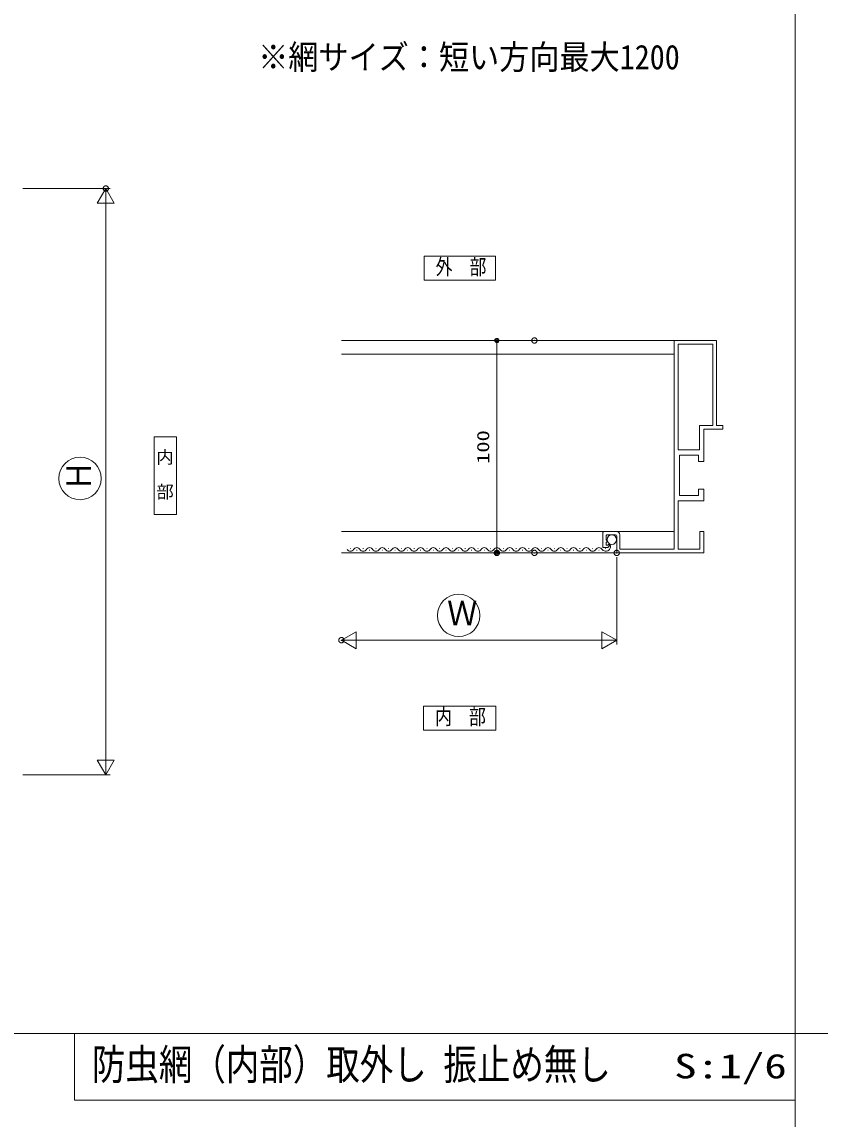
# Model space of a CAD drawing. Units: millimetres, scale not verified. Extents: x -1169 to 0, y -818 to 818.
# Drawn here: x -948 to -573, y -326 to 190 of the extents above; entities that cross this region are included whole.
import ezdxf
from ezdxf.enums import TextEntityAlignment as Align

# ---------------------------------------------------------------- set-up
doc = ezdxf.new("R2010")
doc.units = ezdxf.units.MM
doc.header["$LTSCALE"] = 5
doc.header["$PDMODE"] = 32
doc.header["$PDSIZE"] = 2.5
doc.linetypes.add('DASHED2', pattern=[3, 2, -1])
for name, color, linetype, lineweight in [('0-0_KATAZAI', 7, 'DASHED2', 9), ('0-1_0', 7, 'Continuous', 9), ('0-3_USERZ', 2, 'Continuous', 9), ('0-4_YSS_ZEN', 6, 'Continuous', 9), ('0-5_Defpoints', 7, 'DASHED2', 9), ('0-7_USER1', 4, 'Continuous', 9), ('0-8__0-7_', 7, 'Continuous', 9)]:
    doc.layers.add(name, color=color, linetype=linetype, lineweight=lineweight)
doc.styles.add('@ＭＳ ゴシック', font='')
doc.styles.add('ＭＳ ゴシック', font='')
doc.styles.get('@ＭＳ ゴシック').set_extended_font_data('@MS Gothic')
doc.styles.get('ＭＳ ゴシック').set_extended_font_data('MS Gothic')

# ---------------------------------------------------------------- blocks, each defined once
blk = doc.blocks.new('ALW1')
at = {"layer": '0-1_0'}
blk.add_line((0, 0), (-5, 0), dxfattribs=at)
blk.add_lwpolyline([(-1.732, -1), (0, 0), (-1.732, 1)], close=True, dxfattribs=at)
blk = doc.blocks.new('WAKU-W')
at = {"layer": '0-1_0'}
for p, q in [((22.5, -18.75), (22.5, -17.5)), ((25.34, -18.89), (24.66, -19.61)), ((26.25, -18.5), (30, -18.5)), ((35, -50), (5, -50)), ((7.5, -42.5), (27.5, -42.5)), ((-130, -500), (-129.95, -500)), ((-130, -500), (-129.95, -500))]:
    blk.add_line(p, q, dxfattribs=at)
for points in [[(-130, -500), (-230, -500), (-230, -300), (-245, -300), (-245, -291), (-200, -291), (-200, -215), (-187.5, -215), (-187.5, -230), (-142.5, -230), (-142.5, -134.99), (-187.5, -134.99), (-187.5, -150), (-200, -150), (-200, -122.49), (-140, -122.49), (-140, -9), (-191, -9), (-191, -50), (-200, -50), (-200, 0), (5, 0), (5, -40)], [(-2.5, -42.5), (-2.5, -9), (-130, -9), (-130, -124.99), (-129.95, -124.99)], [(30, -40), (30, -30.5), (27, -27.5), (30, -24.5), (30, -18.5)], [(27.5, -12.5), (37.5, -12.5), (37.5, -47.5)], [(-130, -124.99), (-130, -240), (-129.95, -240)], [(-130, -240), (-130, -500), (-129.95, -500)]]:
    blk.add_lwpolyline(points, dxfattribs=at)
blk.add_lwpolyline([(-140, -491), (-140, -242.5), (-190, -242.5), (-190, -300), (-221, -300), (-221, -491)], close=True, dxfattribs=at)
for centre, radius, start, end in [((27.5, -17.5), 5, 90, 180), ((23.75, -18.75), 1.25, 180, 316.39718), ((26.25, -19.75), 1.25, 90, 136.39718), ((5, -42.5), 7.5, 180, 270), ((7.5, -40), 2.5, 180, 270), ((27.5, -40), 2.5, 270, 0), ((35, -47.5), 2.5, 270, 0)]:
    blk.add_arc(centre, radius, start, end, dxfattribs=at)
blk = doc.blocks.new('NAIBU_H')
at = {"layer": '0-7_USER1'}
blk.add_lwpolyline([(-26.1, -91.6), (26.1, -91.6), (26.1, 91.6), (-26.1, 91.6)], close=True, dxfattribs=at)
at = {"layer": '0-7_USER1', "style": '@ＭＳ ゴシック'}
blk.add_text('内\u3000部', height=29.95, rotation=270, dxfattribs=at).set_placement((-24.93, 64.6), align=Align.BOTTOM_LEFT)
blk = doc.blocks.new('GAIBU_W')
at = {"layer": '0-7_USER1'}
blk.add_lwpolyline([(-84, -28), (84, -28), (84, 28), (-84, 28)], close=True, dxfattribs=at)
at = {"layer": '0-7_USER1', "style": 'ＭＳ ゴシック', "width": 0.8}
blk.add_text('外\u3000部', height=36.55, dxfattribs=at).set_placement((-57, -26.03), align=Align.BOTTOM_LEFT)
blk = doc.blocks.new('NAIBU_W')
at = {"layer": '0-7_USER1'}
blk.add_lwpolyline([(-85.14, -28), (85.14, -28), (85.14, 28), (-85.14, 28)], close=True, dxfattribs=at)
at = {"layer": '0-7_USER1', "style": 'ＭＳ ゴシック', "width": 0.8}
blk.add_text('内\u3000部', height=36.55, dxfattribs=at).set_placement((-58.14, -26.03), align=Align.BOTTOM_LEFT)
blk = doc.blocks.new('DOT1')
at = {"layer": '0-1_0'}
blk.add_line((0, 0), (-5, 0), dxfattribs=at)
for radius in [2.5, 1.62]:
    blk.add_circle((0, 0), radius, dxfattribs=at)

msp = doc.modelspace()

# ---------------------------------------------------------------- linework, layer by layer
at = {"layer": '0-3_USERZ', "color": 3}
for p, q in [((-641.525, 40.442), (-798.088, 40.442)), ((-709.263, 40.442), (-726.928, 40.442)), ((-724.928, 38.442), (-724.928, -57.558)), ((-641.525, 33.942), (-798.088, 33.942)), ((-641.525, -49.558), (-798.088, -49.558)), ((-668.525, -59.558), (-798.088, -59.558)), ((-709.263, -59.558), (-726.928, -59.558))]:
    msp.add_line(p, q, dxfattribs=at)
at = {"layer": '0-3_USERZ'}
for p, q in [((-793.963, -57.558), (-793.763, -57.558)), ((-790.963, -58.318), (-790.763, -58.318)), ((-787.963, -57.558), (-787.763, -57.558)), ((-784.963, -58.318), (-784.763, -58.318)), ((-781.963, -57.558), (-781.763, -57.558)), ((-778.963, -58.318), (-778.763, -58.318)), ((-775.963, -57.558), (-775.763, -57.558)), ((-772.963, -58.318), (-772.763, -58.318)), ((-769.963, -57.558), (-769.763, -57.558)), ((-766.963, -58.318), (-766.763, -58.318)), ((-763.963, -57.558), (-763.763, -57.558)), ((-760.963, -58.318), (-760.763, -58.318)), ((-757.963, -57.558), (-757.763, -57.558)), ((-754.963, -58.318), (-754.763, -58.318)), ((-751.963, -57.558), (-751.763, -57.558)), ((-748.963, -58.318), (-748.763, -58.318)), ((-745.963, -57.558), (-745.763, -57.558)), ((-742.963, -58.318), (-742.763, -58.318)), ((-739.963, -57.558), (-739.763, -57.558)), ((-736.963, -58.318), (-736.763, -58.318)), ((-733.963, -57.558), (-733.763, -57.558)), ((-730.963, -58.318), (-730.763, -58.318)), ((-727.963, -57.558), (-727.763, -57.558)), ((-724.963, -58.318), (-724.763, -58.318)), ((-721.963, -57.558), (-721.763, -57.558)), ((-718.963, -58.318), (-718.763, -58.318)), ((-715.963, -57.558), (-715.763, -57.558)), ((-712.963, -58.318), (-712.763, -58.318)), ((-709.963, -57.558), (-709.763, -57.558)), ((-706.963, -58.318), (-706.763, -58.318)), ((-703.963, -57.558), (-703.763, -57.558)), ((-700.963, -58.318), (-700.763, -58.318)), ((-697.963, -57.558), (-697.763, -57.558)), ((-694.963, -58.318), (-694.763, -58.318)), ((-691.963, -57.558), (-691.763, -57.558)), ((-688.963, -58.318), (-688.763, -58.318)), ((-685.963, -57.558), (-685.763, -57.558)), ((-682.963, -58.318), (-682.763, -58.318)), ((-679.963, -57.558), (-679.763, -57.558)), ((-676.963, -58.318), (-676.763, -58.318)), ((-673.963, -57.558), (-673.763, -57.558))]:
    msp.add_line(p, q, dxfattribs=at)
at = {"layer": '0-3_USERZ', "color": 7}
for points in [[(-1135.26, -285.763), (-584.5, -285.763), (-584.5, 230.763), (-1135.26, 230.763)], [(-584.5, -285.763), (-33.74, -285.763), (-33.74, 230.763), (-584.5, 230.763)], [(-1135.26, -802.288), (-584.5, -802.288), (-584.5, -285.763), (-1135.26, -285.763)], [(-923.789, -317.195), (-584.5, -317.195), (-584.5, -285.763), (-923.789, -285.763)], [(-584.5, -802.288), (-33.74, -802.288), (-33.74, -285.763), (-584.5, -285.763)]]:
    msp.add_lwpolyline(points, close=True, dxfattribs=at)
at = {"layer": '0-3_USERZ', "color": 3}
msp.add_circle((-670.825, -53.308), 2.25, dxfattribs=at)
at = {"layer": '0-3_USERZ'}
for centre, radius, start, end in [((-673.613, -56.673), 2.159, 215.85465, 42.5441), ((-793.863, -57.1), 1.718, 209.20254, 330.79746), ((-790.863, -58.776), 1.718, 29.20254, 150.79746), ((-787.863, -57.1), 1.718, 209.20254, 330.79746), ((-784.863, -58.776), 1.718, 29.20254, 150.79746), ((-781.863, -57.1), 1.718, 209.20254, 330.79746), ((-778.863, -58.776), 1.718, 29.20254, 150.79746), ((-775.863, -57.1), 1.718, 209.20254, 330.79746), ((-772.863, -58.776), 1.718, 29.20254, 150.79746), ((-769.863, -57.1), 1.718, 209.20254, 330.79746), ((-766.863, -58.776), 1.718, 29.20254, 150.79746), ((-763.863, -57.1), 1.718, 209.20254, 330.79746), ((-760.863, -58.776), 1.718, 29.20254, 150.79746), ((-757.863, -57.1), 1.718, 209.20254, 330.79746), ((-754.863, -58.776), 1.718, 29.20254, 150.79746), ((-751.863, -57.1), 1.718, 209.20254, 330.79746), ((-748.863, -58.776), 1.718, 29.20254, 150.79746), ((-745.863, -57.1), 1.718, 209.20254, 330.79746), ((-742.863, -58.776), 1.718, 29.20254, 150.79746), ((-739.863, -57.1), 1.718, 209.20254, 330.79746), ((-736.863, -58.776), 1.718, 29.20254, 150.79746), ((-733.863, -57.1), 1.718, 209.20254, 330.79746), ((-730.863, -58.776), 1.718, 29.20254, 150.79746), ((-727.863, -57.1), 1.718, 209.20254, 330.79746), ((-724.863, -58.776), 1.718, 29.20254, 150.79746), ((-721.863, -57.1), 1.718, 209.20254, 330.79746), ((-718.863, -58.776), 1.718, 29.20254, 150.79746), ((-715.863, -57.1), 1.718, 209.20254, 330.79746), ((-712.863, -58.776), 1.718, 29.20254, 150.79746), ((-709.863, -57.1), 1.718, 209.20254, 330.79746), ((-706.863, -58.776), 1.718, 29.20254, 150.79746), ((-703.863, -57.1), 1.718, 209.20254, 330.79746), ((-700.863, -58.776), 1.718, 29.20254, 150.79746), ((-697.863, -57.1), 1.718, 209.20254, 330.79746), ((-694.863, -58.776), 1.718, 29.20254, 150.79746), ((-691.863, -57.1), 1.718, 209.20254, 330.79746), ((-688.863, -58.776), 1.718, 29.20254, 150.79746), ((-685.863, -57.1), 1.718, 209.20254, 330.79746), ((-682.863, -58.776), 1.718, 29.20254, 150.79746), ((-679.863, -57.1), 1.718, 209.20254, 330.79746), ((-676.863, -58.776), 1.718, 29.20254, 150.79746)]:
    msp.add_arc(centre, radius, start, end, dxfattribs=at)
at = {"layer": '0-4_YSS_ZEN'}
for p, q in [((-948.093, 111.997), (-906.995, 111.997)), ((-908.995, -144.102), (-908.995, 91.997)), ((-668.525, -61.558), (-668.525, -102.656)), ((-688.525, -100.656), (-778.088, -100.656)), ((-948.093, -164.102), (-906.995, -164.102))]:
    msp.add_line(p, q, dxfattribs=at)
at = {"layer": '0-5_Defpoints'}
for p in [(-908.995, 111.997), (-707.263, 40.442), (-724.928, -59.558), (-707.263, -59.558), (-668.525, -59.558), (-798.088, -100.656)]:
    msp.add_point(p, dxfattribs=at)
at = {"layer": '0-8__0-7_'}
for centre in [(-921.125, -24.515), (-742.912, -88.997)]:
    msp.add_circle(centre, 10, dxfattribs=at)

# ---------------------------------------------------------------- block references
at = {"layer": '0-0_KATAZAI', "xscale": 0.2, "yscale": 0.2, "rotation": 180}
msp.add_blockref('WAKU-W', (-667.525, -59.558), dxfattribs=at)
at = {"layer": '0-3_USERZ', "xscale": 0.4, "yscale": 0.4}
for p, rotation in [((-724.928, 40.442), 90), ((-724.928, -59.558), 270)]:
    msp.add_blockref('DOT1', p, dxfattribs=dict(at, rotation=rotation))
at = {"layer": '0-4_YSS_ZEN', "xscale": 4, "yscale": 4}
for p, rotation in [((-908.995, 111.997), 90), ((-798.088, -100.656), 180), ((-908.995, -164.102), 270)]:
    msp.add_blockref('ALW1', p, dxfattribs=dict(at, rotation=rotation))
msp.add_blockref('ALW1', (-668.525, -100.656), dxfattribs=at)
at = {"layer": '0-7_USER1', "xscale": 0.2, "yscale": 0.2}
for name, p in [('GAIBU_W', (-742.383, 74.47)), ('NAIBU_H', (-881.019, -23.175)), ('NAIBU_W', (-742.383, -137.342))]:
    msp.add_blockref(name, p, dxfattribs=at)

# ---------------------------------------------------------------- texts
at = {"layer": '0-3_USERZ', "color": 7, "style": 'ＭＳ ゴシック'}
for s, height, width, p in [('※網サイズ：短い方向最大1200', 11.55, 0.9, (-837.257, 164.66)), ('防虫網（内部）取外し 振止め無し', 14.44, 0.8, (-915.524, -311.966))]:
    msp.add_text(s, height=height, dxfattribs=dict(at, width=width)).set_placement(p, align=Align.BOTTOM_LEFT)
at = {"layer": '0-3_USERZ', "color": 3, "style": 'ＭＳ ゴシック', "width": 1.35}
msp.add_text('100', height=5.755, rotation=90, dxfattribs=at).set_placement((-726.818, -17.658), align=Align.BOTTOM_LEFT)
msp.add_text('S:1/6', height=11.55, dxfattribs=at).set_placement((-641.489, -310.411), align=Align.BOTTOM_LEFT)
at = {"layer": '0-8__0-7_', "style": 'ＭＳ ゴシック', "width": 0.9}
msp.add_text('Ｈ', height=11.55, rotation=90, dxfattribs=at).set_placement((-912.516, -30.361), align=Align.BOTTOM_LEFT)
msp.add_text('Ｗ', height=11.55, dxfattribs=at).set_placement((-748.32, -97.17), align=Align.BOTTOM_LEFT)

doc.saveas('drawing.dxf')
